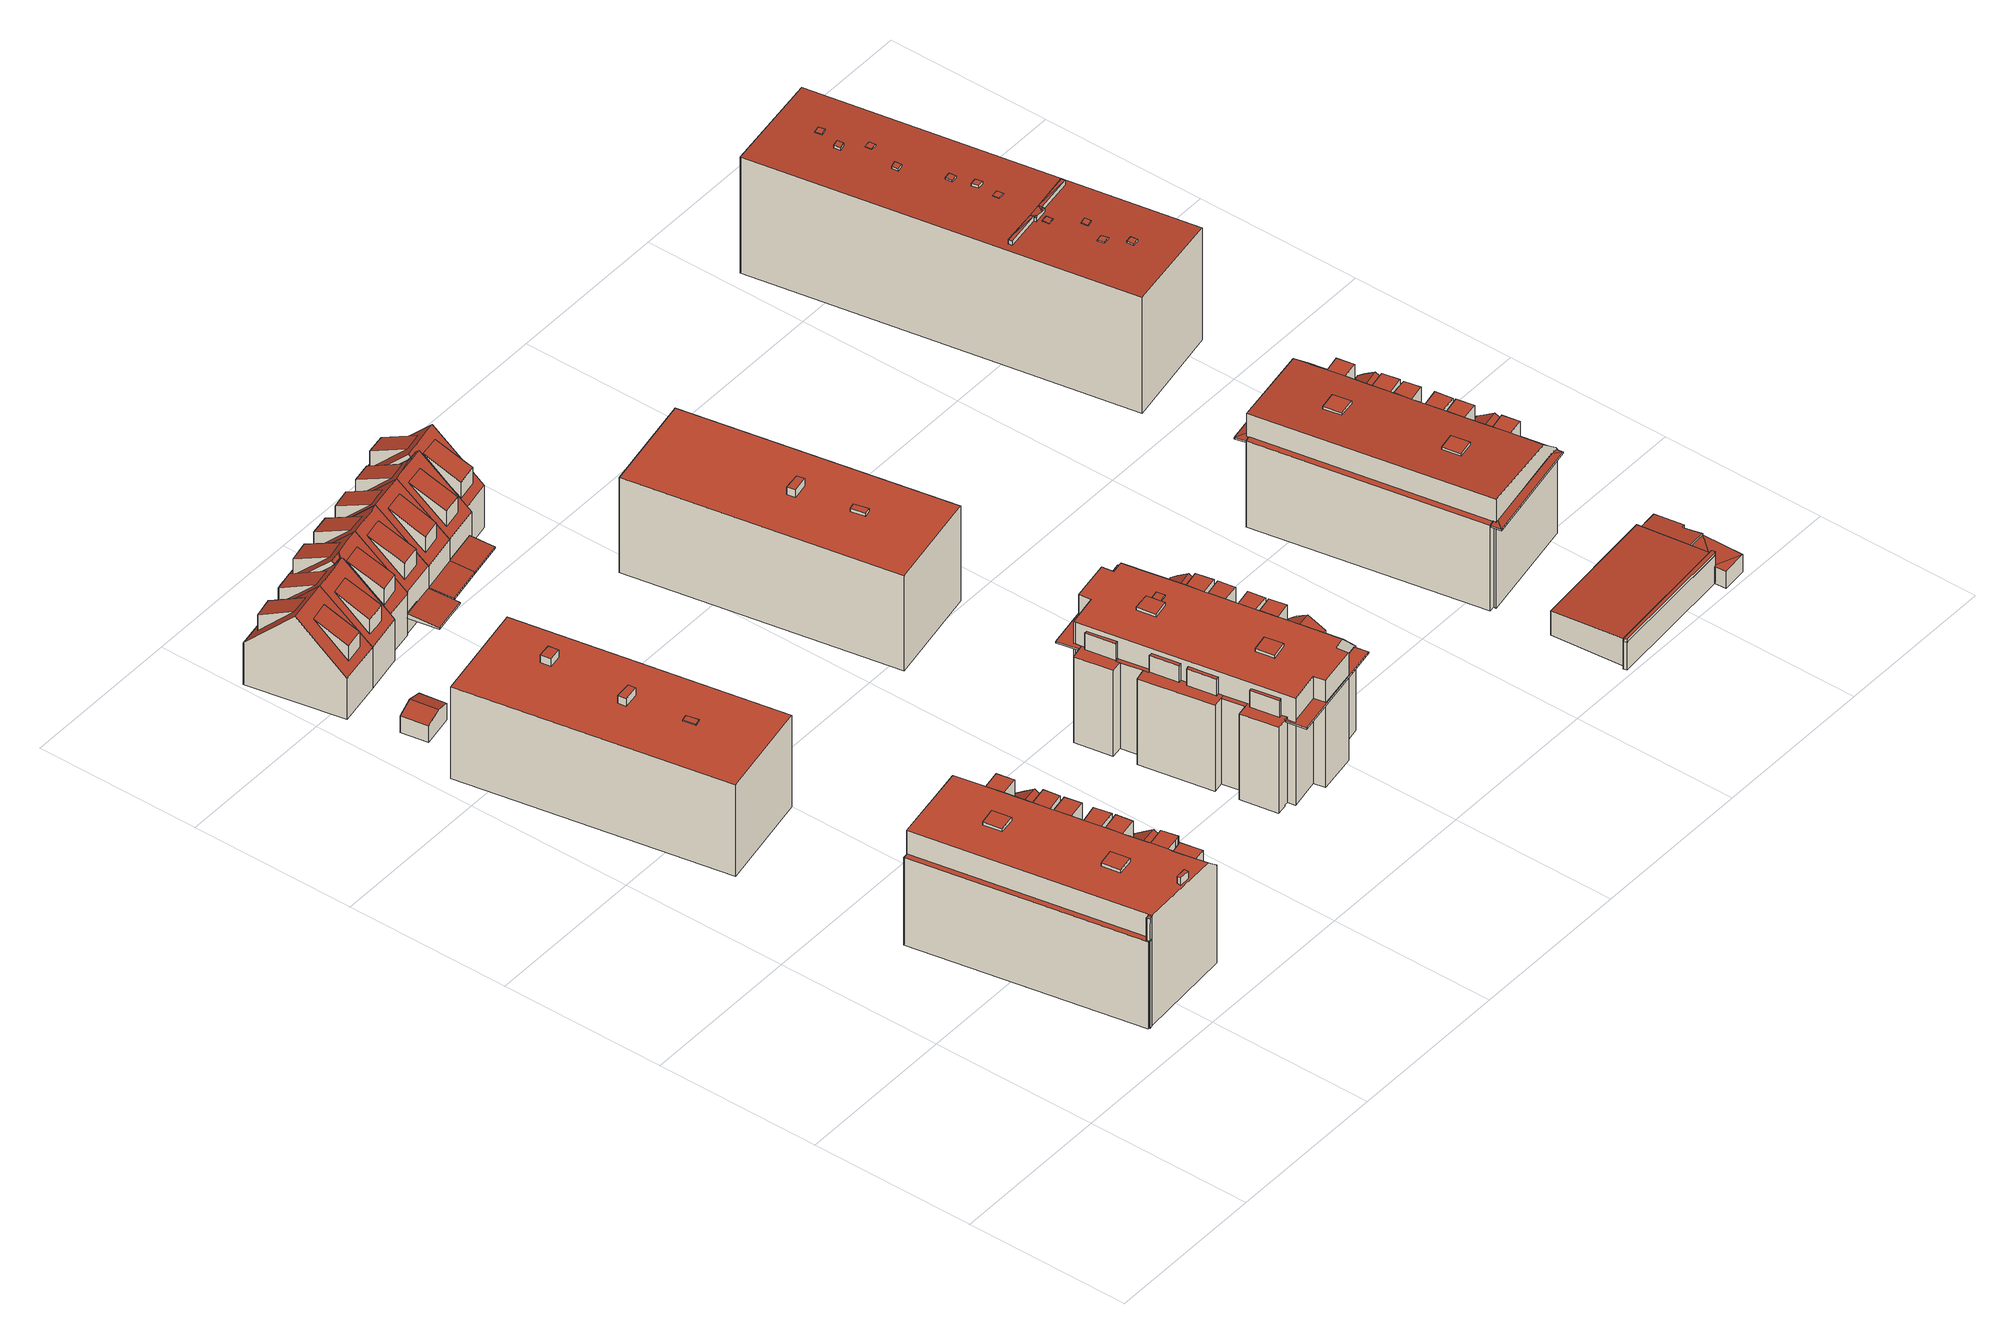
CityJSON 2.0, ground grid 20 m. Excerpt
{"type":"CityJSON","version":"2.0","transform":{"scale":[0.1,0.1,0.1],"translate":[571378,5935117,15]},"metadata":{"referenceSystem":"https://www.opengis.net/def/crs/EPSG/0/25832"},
"CityObjects":{
"building1":{"type":"Building","attributes":{"Grundfläche 2D":"399.690941","Grundhöhe NN":"15.922"},"children":["building1-1","building1-2","building1-3","building1-4","building1-5","building1-6","building1-7","building1-8","building1-9","building1-10","building1-11","building1-12","building1-13"],"geometry":[{"type":"Solid","lod":"3","boundaries":[[[[0,1,2,3,4,5,6,7,8,9,10,11,12,13,14,15,16,17,18]],[[0,18,17,16,19,20,21,22,23,1]],[[24,25,1,23,22,26,27]],[[25,24,28,29,30]],[[31,32,33,25,30]],[[25,33,34,2]],[[9,8,7,6,5,4,3,2,34,33,35,36]],[[37,35,38,39,40]],[[36,35,37,9]],[[41,42,43,37,40]],[[37,43,44,12,11,10,9]],[[24,27,26,22,45,46]],[[25,2,1]],[[47,48,49,50,51,52,53,54]],[[20,19,16,15,55,54,56,57,58]],[[59,22,21,20,58]],[[60,46,45,22,59,61]],[[24,46,60,62]],[[28,24,62,63]],[[31,30,29,28,63,64,32]],[[33,32,64,65]],[[35,33,65,66]],[[38,35,66,67]],[[41,40,39,38,67,68,42]],[[43,42,68,69]],[[44,43,69,70]],[[13,12,44,70,71]],[[54,55,15,14,13,71,72,48,47]],[[49,48,72,73]],[[50,49,73,74]],[[51,50,74,75]],[[52,51,75,76]],[[53,52,76,77]],[[54,53,77,56]],[[70,69,68,67,66,65,64,63,62,60,61,59,58,57,56,77,76,75,74,73,72,71]]]],"semantics":{"surfaces":[{"type":"RoofSurface"},{"type":"WallSurface"},{"type":"GroundSurface"}],"values":[[0,0,0,0,0,0,0,0,0,0,0,0,0,0,1,1,1,1,1,1,1,1,1,1,1,1,1,1,1,1,1,1,1,1,2]]}}]},
"building1-1":{"type":"BuildingInstallation","parents":["building1"],"geometry":[{"type":"MultiSurface","lod":"3","boundaries":[[[0,78,79,80,81,1]],[[78,0,23]],[[23,26,79,78]],[[80,79,26,82]],[[83,84,81,80,82,27]],[[1,81,84]]],"semantics":{"surfaces":[{"type":"RoofSurface"},{"type":"WallSurface"}],"values":[0,1,1,1,1,1]}}]},
"building1-2":{"type":"BuildingInstallation","parents":["building1"],"geometry":[{"type":"MultiSurface","lod":"3","boundaries":[[[3,2,85,86]],[[85,2,87]],[[34,88,86,85,87]],[[88,3,86]]],"semantics":{"surfaces":[{"type":"RoofSurface"},{"type":"WallSurface"}],"values":[0,1,1,1]}}]},
"building1-3":{"type":"BuildingInstallation","parents":["building1"],"geometry":[{"type":"MultiSurface","lod":"3","boundaries":[[[89,90,5,4]],[[91,89,4]],[[91,92,90,89]],[[92,5,90]]],"semantics":{"surfaces":[{"type":"RoofSurface"},{"type":"WallSurface"}],"values":[0,1,1,1]}}]},
"building1-4":{"type":"BuildingInstallation","parents":["building1"],"geometry":[{"type":"MultiSurface","lod":"3","boundaries":[[[9,8,93,94]],[[95,93,8]],[[36,96,94,93,95]],[[9,94,96]]],"semantics":{"surfaces":[{"type":"RoofSurface"},{"type":"WallSurface"}],"values":[0,1,1,1]}}]},
"building1-5":{"type":"BuildingInstallation","parents":["building1"],"geometry":[{"type":"MultiSurface","lod":"3","boundaries":[[[97,18,17,98]],[[17,99,98]],[[97,98,99,100]],[[97,100,18]]],"semantics":{"surfaces":[{"type":"RoofSurface"},{"type":"WallSurface"}],"values":[0,1,1,1]}}]},
"building1-6":{"type":"BuildingInstallation","parents":["building1"],"geometry":[{"type":"MultiSurface","lod":"3","boundaries":[[[101,102,103,104]],[[104,103,105,106]],[[101,104,106,107]],[[102,101,107,108]],[[108,105,103,102]]],"semantics":{"surfaces":[{"type":"RoofSurface"},{"type":"WallSurface"}],"values":[0,1,1,1,1]}}]},
"building1-7":{"type":"BuildingInstallation","parents":["building1"],"geometry":[{"type":"MultiSurface","lod":"3","boundaries":[[[11,10,109,110]],[[109,10,111]],[[112,110,109,111,113]],[[11,110,112]]],"semantics":{"surfaces":[{"type":"RoofSurface"},{"type":"WallSurface"}],"values":[0,1,1,1]}}]},
"building1-8":{"type":"BuildingInstallation","parents":["building1"],"geometry":[{"type":"MultiSurface","lod":"3","boundaries":[[[114,115,7,6]],[[6,116,114]],[[115,114,116,117]],[[115,117,7]]],"semantics":{"surfaces":[{"type":"RoofSurface"},{"type":"WallSurface"}],"values":[0,1,1,1]}}]},
"building1-9":{"type":"BuildingInstallation","parents":["building1"],"geometry":[{"type":"MultiSurface","lod":"3","boundaries":[[[118,119,120,121]],[[121,120,122,123]],[[118,121,123,124]],[[119,118,124,125]],[[120,119,125,122]]],"semantics":{"surfaces":[{"type":"RoofSurface"},{"type":"WallSurface"}],"values":[0,1,1,1,1]}}]},
"building1-10":{"type":"BuildingInstallation","parents":["building1"],"geometry":[{"type":"MultiSurface","lod":"3","boundaries":[[[126,127,128,129]],[[129,128,130,131]],[[131,132,126,129]],[[127,126,132,133]],[[128,127,133,130]]],"semantics":{"surfaces":[{"type":"RoofSurface"},{"type":"WallSurface"}],"values":[0,1,1,1,1]}}]},
"building1-11":{"type":"BuildingInstallation","parents":["building1"],"geometry":[{"type":"MultiSurface","lod":"3","boundaries":[[[55,134,135,136]],[[54,47,134,55]],[[47,137,135,134]],[[137,52,53,136,135]],[[53,54,55,136]]],"semantics":{"surfaces":[{"type":"RoofSurface"},{"type":"WallSurface"}],"values":[0,1,1,1,1]}}]},
"building1-12":{"type":"BuildingInstallation","parents":["building1"],"geometry":[{"type":"MultiSurface","lod":"3","boundaries":[[[138,139,140,141]],[[138,142,143,139]],[[140,139,143,144]],[[141,140,144,145]],[[138,141,145,142]],[[143,142,145,144]]],"semantics":{"surfaces":[{"type":"RoofSurface"},{"type":"WallSurface"},{"type":"OuterCeilingSurface"}],"values":[0,1,1,1,1,2]}}]},
"building1-13":{"type":"BuildingInstallation","parents":["building1"],"geometry":[{"type":"MultiSurface","lod":"3","boundaries":[[[146,147,148,149]],[[146,149,150,151]],[[147,146,151,152]],[[148,147,152,153]],[[149,148,153,150]],[[152,151,150,153]]],"semantics":{"surfaces":[{"type":"RoofSurface"},{"type":"WallSurface"},{"type":"OuterCeilingSurface"}],"values":[0,1,1,1,1,2]}}]},
"building2":{"type":"Building","attributes":{"Grundfläche 2D":"400.578040","Grundhöhe NN":"15.588"},"children":["building2-1","building2-2","building2-3"],"geometry":[{"type":"Solid","lod":"3","boundaries":[[[[154,155,156,157]],[[158,159,157,156]],[[159,160,154,157]],[[160,161,155,154]],[[161,158,156,155]],[[161,160,159,158]]]],"semantics":{"surfaces":[{"type":"RoofSurface"},{"type":"WallSurface"},{"type":"GroundSurface"}],"values":[[0,1,1,1,1,2]]}}]},
"building2-1":{"type":"BuildingInstallation","parents":["building2"],"geometry":[{"type":"MultiSurface","lod":"3","boundaries":[[[162,163,164,165]],[[165,164,166,167]],[[162,165,167,168]],[[163,162,168,169]],[[164,163,169,166]]],"semantics":{"surfaces":[{"type":"RoofSurface"},{"type":"WallSurface"}],"values":[0,1,1,1,1]}}]},
"building2-2":{"type":"BuildingInstallation","parents":["building2"],"geometry":[{"type":"MultiSurface","lod":"3","boundaries":[[[170,171,172,173]],[[173,172,174,175]],[[170,173,175,176]],[[171,170,176,177]],[[172,171,177,174]]],"semantics":{"surfaces":[{"type":"RoofSurface"},{"type":"WallSurface"}],"values":[0,1,1,1,1]}}]},
"building2-3":{"type":"BuildingInstallation","parents":["building2"],"geometry":[{"type":"MultiSurface","lod":"3","boundaries":[[[178,179,180,181]],[[182,183,181,180]],[[178,181,183,184]],[[184,185,179,178]],[[180,179,185,182]]],"semantics":{"surfaces":[{"type":"RoofSurface"},{"type":"WallSurface"}],"values":[0,1,1,1,1]}}]},
"building3":{"type":"Building","attributes":{"Grundfläche 2D":"13.100569","Grundhöhe NN":"15.837"},"geometry":[{"type":"Solid","lod":"3","boundaries":[[[[186,187,188,189]],[[190,186,189,191]],[[191,189,188,192,193]],[[190,191,193,194]],[[187,186,190,194,195]],[[188,187,195,192]],[[193,192,195,194]]]],"semantics":{"surfaces":[{"type":"RoofSurface"},{"type":"WallSurface"},{"type":"GroundSurface"}],"values":[[0,0,1,1,1,1,2]]}}]},
"building4":{"type":"Building","attributes":{"Grundfläche 2D":"64.665279","Grundhöhe NN":"15.853"},"geometry":[{"type":"Solid","lod":"3","boundaries":[[[[196,197,198,199]],[[200,201,202,203]],[[204,205,206,207],[203,202,208,209]],[[205,204,210,211],[199,198,212,213]],[[213,196,199]],[[196,213,212,197]],[[198,197,212]],[[209,208,201,200]],[[208,202,201]],[[200,203,209]],[[207,206,214,215]],[[210,204,207,215,216]],[[211,210,216,217]],[[214,206,205,211,217]],[[216,215,214,217]]]],"semantics":{"surfaces":[{"type":"RoofSurface"},{"type":"WallSurface"},{"type":"GroundSurface"}],"values":[[0,0,0,0,1,1,1,1,1,1,1,1,1,1,2]]}}]},
"building5":{"type":"Building","attributes":{"Grundfläche 2D":"53.126715","Grundhöhe NN":"15.874"},"geometry":[{"type":"Solid","lod":"3","boundaries":[[[[218,219,220,221,222,223,224]],[[225,226,227,228]],[[204,207,229,230,231,232,233,234],[235,236,237,238,219,218,224,239]],[[204,234,233,232,240,241,242,243,210],[244,226,225,245]],[[236,222,221,220,238,237]],[[224,223,222,236,235,239]],[[220,219,238]],[[244,245,228,227]],[[245,225,228]],[[244,227,226]],[[207,204,210,216,215]],[[229,207,215,246]],[[247,248,240,232,231,230,229,246,249]],[[241,240,248,250]],[[251,243,242,241,250,252]],[[210,243,251,216]],[[249,246,215,216,251,252,250,248,247]]]],"semantics":{"surfaces":[{"type":"RoofSurface"},{"type":"WallSurface"},{"type":"GroundSurface"}],"values":[[0,0,0,0,1,1,1,1,1,1,1,1,1,1,1,1,2]]}}]},
"building6":{"type":"Building","attributes":{"Grundfläche 2D":"57.446177","Grundhöhe NN":"15.902"},"geometry":[{"type":"Solid","lod":"3","boundaries":[[[[253,254,255,256]],[[257,258,259,260,261]],[[262,263,264,265,266,267,268,269],[257,261,270,271,272,258]],[[265,264,273,274,275,276,266],[277,278,256,255]],[[276,275,241,240,266]],[[279,267,266,240]],[[277,255,254]],[[253,256,278]],[[253,278,277,254]],[[259,258,272,271]],[[271,270,260,259]],[[261,260,270]],[[280,263,262,269,281,282]],[[273,264,263,280,283]],[[274,273,283,284]],[[250,241,275,274,284,252]],[[240,241,250,248]],[[249,281,269,268,267,279,240,248,247]],[[281,249,247,248,250,252,284,283,280,282]]]],"semantics":{"surfaces":[{"type":"RoofSurface"},{"type":"WallSurface"},{"type":"GroundSurface"}],"values":[[0,0,0,0,0,0,1,1,1,1,1,1,1,1,1,1,1,1,2]]}}]},
"building7":{"type":"Building","attributes":{"Grundfläche 2D":"54.936696","Grundhöhe NN":"15.913"},"children":["building7-1"],"geometry":[{"type":"Solid","lod":"3","boundaries":[[[[285,286,287,288,289]],[[290,291,292,293,294]],[[295,264,263,296,297,298,299],[292,300,301,302,294,293]],[[273,264,295,299,298,303,304],[305,286,285,289,306,307]],[[289,288,306]],[[287,286,305,307]],[[307,306,288,287]],[[290,294,302,301]],[[301,300,291,290]],[[292,291,300]],[[297,296,263,308,309,280,310,311]],[[304,303,298,297,311,312]],[[273,304,312,283]],[[308,263,264,273,283,280,309]],[[280,283,312,311,310]]]],"semantics":{"surfaces":[{"type":"RoofSurface"},{"type":"WallSurface"},{"type":"GroundSurface"}],"values":[[0,0,0,0,1,1,1,1,1,1,1,1,1,1,2]]}}]},
"building7-1":{"type":"BuildingInstallation","parents":["building7"],"geometry":[{"type":"MultiSurface","lod":"3","boundaries":[[[313,314,315,316,308]],[[314,313,317,318]],[[315,314,318,319]],[[316,315,319,320]],[[313,308,316,320,309,317]],[[320,319,318,317,309]]],"semantics":{"surfaces":[{"type":"RoofSurface"},{"type":"WallSurface"},{"type":"OuterCeilingSurface"}],"values":[0,1,1,1,1,2]}}]},
"building8":{"type":"Building","attributes":{"Grundfläche 2D":"55.045155","Grundhöhe NN":"15.939"},"children":["building8-1","building8-2"],"geometry":[{"type":"Solid","lod":"3","boundaries":[[[[321,322,323,324,325,326,327]],[[328,329,330,331,332,333]],[[304,303,298,334,335,336,337],[332,338,339,340,329,328,333]],[[298,297,341,335,334],[325,342,343,344,321,327,326]],[[343,323,322,321,344]],[[343,342,324,323]],[[325,324,342]],[[338,332,331,339]],[[330,329,340]],[[340,339,331,330]],[[297,298,303,304,312,311,345,346]],[[347,341,297,346,345,311,348,349]],[[336,335,341,347,349,348,350,337]],[[304,337,350,312]],[[311,312,350,348]]]],"semantics":{"surfaces":[{"type":"RoofSurface"},{"type":"WallSurface"},{"type":"GroundSurface"}],"values":[[0,0,0,0,1,1,1,1,1,1,1,1,1,1,2]]}}]},
"building8-1":{"type":"BuildingInstallation","parents":["building8"],"geometry":[{"type":"MultiSurface","lod":"3","boundaries":[[[351,347,352,353]],[[353,352,354,355]],[[351,353,355,356]],[[356,349,347,351]],[[349,356,355,354]]],"semantics":{"surfaces":[{"type":"RoofSurface"},{"type":"WallSurface"},{"type":"OuterCeilingSurface"}],"values":[0,1,1,1,2]}}]},
"building8-2":{"type":"BuildingInstallation","parents":["building8"],"geometry":[{"type":"MultiSurface","lod":"3","boundaries":[[[346,357,352,347]],[[346,347,349,345]],[[357,346,345,358]],[[352,357,358,354]],[[354,358,345,349]]],"semantics":{"surfaces":[{"type":"RoofSurface"},{"type":"WallSurface"},{"type":"OuterCeilingSurface"}],"values":[0,1,1,1,2]}}]},
"building9":{"type":"Building","attributes":{"Grundfläche 2D":"53.303922","Grundhöhe NN":"15.927"},"geometry":[{"type":"Solid","lod":"3","boundaries":[[[[359,360,361,362]],[[363,364,365,366]],[[335,341,367,368,369,370,371],[372,373,365,364]],[[369,374,375,370]],[[376,377,370,375]],[[335,371,377,378,337,336],[379,380,381,382,359,362]],[[371,370,377]],[[361,380,379,362]],[[381,360,359,382]],[[381,380,361,360]],[[366,365,373]],[[363,366,373,372]],[[372,364,363]],[[367,341,348,383]],[[384,385,374,369,368,367,383,386]],[[375,374,385,387]],[[388,378,377,376,375,387,389]],[[337,378,388,350]],[[341,335,336,337,350,348]],[[386,383,348,350,388,389,387,385,384]]]],"semantics":{"surfaces":[{"type":"RoofSurface"},{"type":"WallSurface"},{"type":"GroundSurface"}],"values":[[0,0,0,0,0,0,0,1,1,1,1,1,1,1,1,1,1,1,1,2]]}}]},
"building10":{"type":"Building","attributes":{"Grundfläche 2D":"393.722068","Grundhöhe NN":"15.990"},"children":["building10-1","building10-2","building10-3","building10-4","building10-5","building10-6","building10-7","building10-8","building10-9","building10-10","building10-11"],"geometry":[{"type":"Solid","lod":"3","boundaries":[[[[390,391,392]],[[391,393,392]],[[392,393,394]],[[395,396,397,398,399,400,401,402,403,394,404,405]],[[393,405,404,394]],[[406,397,396,395]],[[407,408,409,410]],[[410,406,407]],[[397,406,410]],[[393,391,411,412,413]],[[414,415,405,393,413]],[[406,395,416,417,418]],[[419,420,407,406,418]],[[421,422,423,424,425,426,392,394,403,402,401,400,399,398,397,410,427,428,429,430]],[[431,432,433,434]],[[435,436,437,438,439,440,434,433,441,442,443]],[[444,445,446,447,448,449,450,451,452,453,454,455]],[[453,452,451,456,457,458,459]],[[432,431,460,461,462,463,464,465,458,457,456,466,467]],[[468,469,470,471]],[[472,473,474,475]],[[476,477,478,479]],[[480,481,482,483]],[[484,485,486,446,445,471,470,454,453,459,483,482,464,463,474,473,460,431,434,440,478,477,437,436,487,488,489,490,491,422,421,492,493]],[[494,423,422,491,490,489,495,496]],[[497,424,423,494,496,495,498,499]],[[500,425,424,497,499,498,501,502]],[[503,426,425,500,502,501,504,505]],[[392,426,503,505,504,506,390]],[[391,390,506,507]],[[411,391,507,508]],[[414,413,412,411,508,509,415]],[[405,415,509,510]],[[395,405,510,511]],[[416,395,511,512]],[[420,419,418,417,416,512,513,514]],[[407,420,514,515]],[[408,407,515,516]],[[427,410,409,408,516,517,518,519,520]],[[521,428,427,520,519,518,522,523]],[[524,429,428,521,523,522,525,526]],[[527,430,429,524,526,525,528,529]],[[492,421,430,527,529,528,484,493]],[[441,433,530,531]],[[442,441,531,532]],[[488,487,436,435,443,442,532,533,534]],[[535,536,537,449,448,447,446,486,485]],[[450,449,537,538]],[[451,450,538,539]],[[433,432,540,530]],[[541,456,451,539]],[[466,456,541,542]],[[467,466,542,543]],[[467,543,540,432]],[[471,445,444,468]],[[468,444,455,469]],[[469,455,454,470]],[[474,463,462,475]],[[475,462,461,472]],[[472,461,460,473]],[[478,440,439,479]],[[479,439,438,476]],[[476,438,437,477]],[[483,459,458,480]],[[480,458,465,481]],[[481,465,464,482]],[[535,485,484,528,525,522,518,517,516,515,514,513,512,511,510,509,508,507,506,504,501,498,495,489,488,534,533,532,531,530,540,543,542,541,539,538,537,536]]]],"semantics":{"surfaces":[{"type":"RoofSurface"},{"type":"WallSurface"},{"type":"GroundSurface"}],"values":[[0,0,0,0,0,0,0,0,0,0,0,0,0,0,0,0,0,0,0,0,0,0,0,1,1,1,1,1,1,1,1,1,1,1,1,1,1,1,1,1,1,1,1,1,1,1,1,1,1,1,1,1,1,1,1,1,1,1,1,1,1,1,1,1,1,1,2]]}}]},
"building10-1":{"type":"BuildingInstallation","parents":["building10"],"geometry":[{"type":"MultiSurface","lod":"3","boundaries":[[[544,545,546,547]],[[547,546,548,549]],[[544,547,549,550]],[[545,544,550,551]],[[546,545,551,548]]],"semantics":{"surfaces":[{"type":"RoofSurface"},{"type":"WallSurface"}],"values":[0,1,1,1,1]}}]},
"building10-2":{"type":"BuildingInstallation","parents":["building10"],"geometry":[{"type":"MultiSurface","lod":"3","boundaries":[[[394,552,553,403]],[[552,394,554]],[[554,404,555,553,552]],[[555,403,553]]],"semantics":{"surfaces":[{"type":"RoofSurface"},{"type":"WallSurface"}],"values":[0,1,1,1]}}]},
"building10-3":{"type":"BuildingInstallation","parents":["building10"],"geometry":[{"type":"MultiSurface","lod":"3","boundaries":[[[398,556,557,397]],[[558,556,398]],[[559,557,556,558,396]],[[397,557,559]]],"semantics":{"surfaces":[{"type":"RoofSurface"},{"type":"WallSurface"}],"values":[0,1,1,1]}}]},
"building10-4":{"type":"BuildingInstallation","parents":["building10"],"geometry":[{"type":"MultiSurface","lod":"3","boundaries":[[[560,561,562,563]],[[564,565,561,560]],[[565,566,562,561]],[[566,567,563,562]],[[560,563,567,564]]],"semantics":{"surfaces":[{"type":"RoofSurface"},{"type":"WallSurface"}],"values":[0,1,1,1,1]}}]},
"building10-5":{"type":"BuildingInstallation","parents":["building10"],"geometry":[{"type":"MultiSurface","lod":"3","boundaries":[[[568,399,400,569]],[[400,570,569]],[[568,569,570,571]],[[568,571,399]]],"semantics":{"surfaces":[{"type":"RoofSurface"},{"type":"WallSurface"}],"values":[0,1,1,1]}}]},
"building10-6":{"type":"BuildingInstallation","parents":["building10"],"geometry":[{"type":"MultiSurface","lod":"3","boundaries":[[[572,401,402,573]],[[573,402,574]],[[574,575,572,573]],[[575,401,572]]],"semantics":{"surfaces":[{"type":"RoofSurface"},{"type":"WallSurface"}],"values":[0,1,1,1]}}]},
"building10-7":{"type":"BuildingInstallation","parents":["building10"],"geometry":[{"type":"MultiSurface","lod":"3","boundaries":[[[576,577,578,579]],[[580,581,579,578]],[[576,579,581,582]],[[582,583,577,576]],[[578,577,583,580]]],"semantics":{"surfaces":[{"type":"RoofSurface"},{"type":"WallSurface"}],"values":[0,1,1,1,1]}}]},
"building10-8":{"type":"BuildingInstallation","parents":["building10"],"geometry":[{"type":"MultiSurface","lod":"3","boundaries":[[[584,585,586,587]],[[584,587,588,589]],[[585,584,589,590]],[[586,585,590,591]],[[587,586,591,588]],[[590,589,588,591]]],"semantics":{"surfaces":[{"type":"RoofSurface"},{"type":"WallSurface"},{"type":"OuterCeilingSurface"}],"values":[0,1,1,1,1,2]}}]},
"building10-9":{"type":"BuildingInstallation","parents":["building10"],"geometry":[{"type":"MultiSurface","lod":"3","boundaries":[[[592,593,594,595]],[[592,595,596,597]],[[593,592,597,598]],[[594,593,598,599]],[[595,594,599,596]],[[598,597,596,599]]],"semantics":{"surfaces":[{"type":"RoofSurface"},{"type":"WallSurface"},{"type":"OuterCeilingSurface"}],"values":[0,1,1,1,1,2]}}]},
"building10-10":{"type":"BuildingInstallation","parents":["building10"],"geometry":[{"type":"MultiSurface","lod":"3","boundaries":[[[500,497,494,491,436,435,443,600,601,602,503]],[[600,443,603,604]],[[601,600,604,605]],[[602,601,605,606]],[[602,606,505,503]],[[503,505,502,500]],[[500,502,499,497]],[[497,499,496,494]],[[494,496,490,491]],[[491,490,487,436]],[[443,435,436,487,607,603]],[[487,490,496,499,502,505,606,605,604,603,607]]],"semantics":{"surfaces":[{"type":"RoofSurface"},{"type":"WallSurface"},{"type":"OuterCeilingSurface"}],"values":[0,1,1,1,1,1,1,1,1,1,1,2]}}]},
"building10-11":{"type":"BuildingInstallation","parents":["building10"],"geometry":[{"type":"MultiSurface","lod":"3","boundaries":[[[492,527,524,521,520,608,609,610,448,447,446]],[[609,608,611,612]],[[610,609,612,613]],[[448,610,613,614]],[[446,447,448,614,615,486]],[[446,486,493,492]],[[492,493,529,527]],[[527,529,526,524]],[[524,526,523,521]],[[521,523,519,520]],[[608,520,519,611]],[[519,523,526,529,493,486,615,614,613,612,611]]],"semantics":{"surfaces":[{"type":"RoofSurface"},{"type":"WallSurface"},{"type":"OuterCeilingSurface"}],"values":[0,1,1,1,1,1,1,1,1,1,1,2]}}]},
"building11":{"type":"Building","attributes":{"Grundfläche 2D":"56.752545","Grundhöhe NN":"15.901"},"geometry":[{"type":"Solid","lod":"3","boundaries":[[[[616,617,618,619,620]],[[621,622,623,624]],[[625,626,627,628,629,630,631],[623,632,633,624]],[[625,375,374,634,635,636,637,638,629,628,627,626],[620,619,639,618,640,641,642]],[[616,620,642,641]],[[641,640,617,616]],[[640,618,617]],[[618,639,619]],[[622,632,623]],[[624,633,621]],[[622,621,633,632]],[[638,637,643,644]],[[630,629,638,644,645]],[[631,630,645,646]],[[387,375,625,631,646,389]],[[374,375,387,385]],[[386,643,637,636,635,634,374,385,384]],[[386,384,385,387,389,646,645,644,643]]]],"semantics":{"surfaces":[{"type":"RoofSurface"},{"type":"WallSurface"},{"type":"GroundSurface"}],"values":[[0,0,0,0,1,1,1,1,1,1,1,1,1,1,1,1,1,2]]}}]},
"building12":{"type":"Building","attributes":{"Grundfläche 2D":"400.571933","Grundhöhe NN":"15.222"},"children":["building12-1","building12-2"],"geometry":[{"type":"Solid","lod":"3","boundaries":[[[[647,648,649,650]],[[651,652,650,649]],[[652,653,647,650]],[[653,654,648,647]],[[654,651,649,648]],[[654,653,652,651]]]],"semantics":{"surfaces":[{"type":"RoofSurface"},{"type":"WallSurface"},{"type":"GroundSurface"}],"values":[[0,1,1,1,1,2]]}}]},
"building12-1":{"type":"BuildingInstallation","parents":["building12"],"geometry":[{"type":"MultiSurface","lod":"3","boundaries":[[[655,656,657,658]],[[658,657,659,660]],[[660,661,655,658]],[[656,655,661,662]],[[662,659,657,656]]],"semantics":{"surfaces":[{"type":"RoofSurface"},{"type":"WallSurface"}],"values":[0,1,1,1,1]}}]},
"building12-2":{"type":"BuildingInstallation","parents":["building12"],"geometry":[{"type":"MultiSurface","lod":"3","boundaries":[[[663,664,665,666]],[[666,665,667,668]],[[663,666,668,669]],[[664,663,669,670]],[[665,664,670,667]]],"semantics":{"surfaces":[{"type":"RoofSurface"},{"type":"WallSurface"}],"values":[0,1,1,1,1]}}]},
"building13":{"type":"Building","attributes":{"Grundfläche 2D":"153.009965","Grundhöhe NN":"15.312"},"children":["building13-1"],"geometry":[{"type":"Solid","lod":"3","boundaries":[[[[671,672,673,674,675,676,677]],[[675,678,679,676]],[[673,672,671,677,680,681]],[[674,673,681,682]],[[675,674,682,683]],[[679,678,684,685]],[[678,675,683,684]],[[677,676,679,685,686,680]],[[680,686,685,684,683,682,681]]]],"semantics":{"surfaces":[{"type":"RoofSurface"},{"type":"WallSurface"},{"type":"GroundSurface"}],"values":[[0,0,1,1,1,1,1,1,2]]}}]},
"building13-1":{"type":"BuildingInstallation","parents":["building13"],"geometry":[{"type":"MultiSurface","lod":"3","boundaries":[[[687,688,689,690,691,692]],[[677,671,688,687]],[[671,693,675,678,690,689,688]],[[678,679,691,690]],[[679,676,677,687,692,691]]],"semantics":{"surfaces":[{"type":"RoofSurface"},{"type":"WallSurface"}],"values":[0,1,1,1,1]}}]},
"building14":{"type":"Building","attributes":{"Grundfläche 2D":"403.945697","Grundhöhe NN":"15.637"},"children":["building14-1","building14-2","building14-3","building14-4","building14-5","building14-6","building14-7","building14-8","building14-9","building14-10","building14-11","building14-12"],"geometry":[{"type":"Solid","lod":"3","boundaries":[[[[694,695,696,697,698,699,700]],[[701,696,702,703,704]],[[701,698,697,696]],[[704,705,706,707,701]],[[708,701,707,709,710,711,712,713,714,715,716,717]],[[718,709,719,720,721]],[[718,711,710,709]],[[721,722,723,724,718]],[[725,724,726,727,728,729]],[[718,724,725,729]],[[700,699,698,708,717,716,715,714,713,712,711,729,728,727,730,731]],[[698,701,708]],[[711,718,729]],[[732,733,734,735]],[[736,737,738,739,734,733,740,741,742,743,744,731,730,745]],[[742,746,747,695,694,700,731,744,743]],[[696,695,747,748]],[[702,696,748,749]],[[705,704,703,702,749,750,706]],[[707,706,750,751]],[[709,707,751,752]],[[719,709,752,753]],[[722,721,720,719,753,754,723]],[[724,723,754,755]],[[726,724,755,756]],[[737,736,745,730,727,726,756]],[[738,757,758,735,734,739]],[[732,735,758,757,759,760]],[[759,741,740,733,732,760]],[[737,756,755,754,753,752,751,750,749,748,747,746,742,741,759,757,738]]]],"semantics":{"surfaces":[{"type":"RoofSurface"},{"type":"WallSurface"},{"type":"GroundSurface"}],"values":[[0,0,0,0,0,0,0,0,0,0,0,0,0,0,1,1,1,1,1,1,1,1,1,1,1,1,1,1,1,2]]}}]},
"building14-1":{"type":"BuildingInstallation","parents":["building14"],"geometry":[{"type":"MultiSurface","lod":"3","boundaries":[[[761,762,715,716]],[[716,763,761]],[[762,761,763,764]],[[762,764,715]]],"semantics":{"surfaces":[{"type":"RoofSurface"},{"type":"WallSurface"}],"values":[0,1,1,1]}}]},
"building14-2":{"type":"BuildingInstallation","parents":["building14"],"geometry":[{"type":"MultiSurface","lod":"3","boundaries":[[[717,708,765,766]],[[765,708,767]],[[768,766,765,767,769]],[[768,717,766]]],"semantics":{"surfaces":[{"type":"RoofSurface"},{"type":"WallSurface"}],"values":[0,1,1,1]}}]},
"building14-3":{"type":"BuildingInstallation","parents":["building14"],"geometry":[{"type":"MultiSurface","lod":"3","boundaries":[[[711,712,770,771]],[[772,770,712]],[[710,773,771,770,772]],[[711,771,773]]],"semantics":{"surfaces":[{"type":"RoofSurface"},{"type":"WallSurface"}],"values":[0,1,1,1]}}]},
"building14-4":{"type":"BuildingInstallation","parents":["building14"],"geometry":[{"type":"MultiSurface","lod":"3","boundaries":[[[774,775,713,714]],[[776,774,714]],[[776,777,775,774]],[[777,713,775]]],"semantics":{"surfaces":[{"type":"RoofSurface"},{"type":"WallSurface"}],"values":[0,1,1,1]}}]},
"building14-5":{"type":"BuildingInstallation","parents":["building14"],"geometry":[{"type":"MultiSurface","lod":"3","boundaries":[[[778,779,780,781]],[[781,780,782,783]],[[778,781,783,784]],[[784,785,779,778]],[[780,779,785,782]]],"semantics":{"surfaces":[{"type":"RoofSurface"},{"type":"WallSurface"}],"values":[0,1,1,1,1]}}]},
"building14-6":{"type":"BuildingInstallation","parents":["building14"],"geometry":[{"type":"MultiSurface","lod":"3","boundaries":[[[698,699,786,787]],[[786,699,788]],[[697,789,787,786,788]],[[698,787,789]]],"semantics":{"surfaces":[{"type":"RoofSurface"},{"type":"WallSurface"}],"values":[0,1,1,1]}}]},
"building14-7":{"type":"BuildingInstallation","parents":["building14"],"geometry":[{"type":"MultiSurface","lod":"3","boundaries":[[[728,729,790,791]],[[790,729,792]],[[725,793,791,790,792]],[[728,791,793]]],"semantics":{"surfaces":[{"type":"RoofSurface"},{"type":"WallSurface"}],"values":[0,1,1,1]}}]},
"building14-8":{"type":"BuildingInstallation","parents":["building14"],"geometry":[{"type":"MultiSurface","lod":"3","boundaries":[[[794,795,796,797]],[[797,796,798,799]],[[794,797,799,800]],[[795,794,800,801]],[[796,795,801,798]]],"semantics":{"surfaces":[{"type":"RoofSurface"},{"type":"WallSurface"}],"values":[0,1,1,1,1]}}]},
"building14-9":{"type":"BuildingInstallation","parents":["building14"],"geometry":[{"type":"MultiSurface","lod":"3","boundaries":[[[802,803,804,805]],[[802,805,806,807]],[[803,802,807,808]],[[804,803,808,809]],[[805,804,809,806]],[[808,807,806,809]]],"semantics":{"surfaces":[{"type":"RoofSurface"},{"type":"WallSurface"},{"type":"OuterCeilingSurface"}],"values":[0,1,1,1,1,2]}}]},
"building14-10":{"type":"BuildingInstallation","parents":["building14"],"geometry":[{"type":"MultiSurface","lod":"3","boundaries":[[[810,811,812]],[[813,811,810,814]],[[732,813,814,744,815]],[[814,810,812,816,743,744]],[[815,744,743,740,733]],[[815,733,740,760,732]],[[813,732,760,817]],[[811,813,817,818]],[[812,811,818,816]],[[817,760,740,743,816,818]]],"semantics":{"surfaces":[{"type":"RoofSurface"},{"type":"WallSurface"},{"type":"OuterCeilingSurface"}],"values":[0,0,0,1,1,1,1,1,1,2]}}]},
"building14-11":{"type":"BuildingInstallation","parents":["building14"],"geometry":[{"type":"MultiSurface","lod":"3","boundaries":[[[819,820,821,822]],[[819,822,823,824]],[[820,819,824,825]],[[821,820,825,826]],[[822,821,826,823]],[[825,824,823,826]]],"semantics":{"surfaces":[{"type":"RoofSurface"},{"type":"WallSurface"},{"type":"OuterCeilingSurface"}],"values":[0,1,1,1,1,2]}}]},
"building14-12":{"type":"BuildingInstallation","parents":["building14"],"geometry":[{"type":"MultiSurface","lod":"3","boundaries":[[[827,828,829]],[[827,830,831,828]],[[831,830,735,832,745]],[[827,829,833,834]],[[830,827,834,835]],[[835,758,735,830]],[[832,735,758,739,734]],[[832,734,739,736,745]],[[828,831,745,736,833,829]],[[736,739,758,835,834,833]]],"semantics":{"surfaces":[{"type":"RoofSurface"},{"type":"WallSurface"},{"type":"OuterCeilingSurface"}],"values":[0,0,0,1,1,1,1,1,1,2]}}]},
"building15":{"type":"Building","attributes":{"Grundfläche 2D":"34.405604","Grundhöhe NN":"15.263"},"geometry":[{"type":"Solid","lod":"3","boundaries":[[[[836,837,838,839,840,841,842]],[[843,844,845]],[[846,843,845,847]],[[848,846,847,849]],[[839,844,843,840]],[[840,843,850,851,841]],[[842,841,851,852]],[[836,842,852,853]],[[837,836,853,854]],[[839,838,837,854,855,844]],[[847,845,844,855,680]],[[849,847,680,686]],[[848,849,686,856]],[[846,848,856,857]],[[843,846,857,850]],[[856,686,680,855,854,853,852,851,850,857]]]],"semantics":{"surfaces":[{"type":"RoofSurface"},{"type":"WallSurface"},{"type":"GroundSurface"}],"values":[[0,0,0,0,1,1,1,1,1,1,1,1,1,1,1,2]]}}]},
"building16":{"type":"Building","attributes":{"Grundfläche 2D":"604.179057","Grundhöhe NN":"15.390"},"children":["building16-1","building16-2","building16-3","building16-4","building16-5","building16-6","building16-7","building16-8","building16-9","building16-10","building16-11","building16-12","building16-13","building16-14","building16-15"],"geometry":[{"type":"Solid","lod":"3","boundaries":[[[[858,859,860,861]],[[859,858,862,863]],[[860,859,863,864]],[[861,860,864,865]],[[858,861,865,862]],[[863,862,865,864]]]],"semantics":{"surfaces":[{"type":"RoofSurface"},{"type":"WallSurface"},{"type":"GroundSurface"}],"values":[[0,1,1,1,1,2]]}}]},
"building16-1":{"type":"BuildingInstallation","parents":["building16"],"geometry":[{"type":"MultiSurface","lod":"3","boundaries":[[[866,867,868,869]],[[868,867,870,871]],[[867,866,872,870]],[[869,868,871,873]],[[866,869,873,872]]],"semantics":{"surfaces":[{"type":"RoofSurface"},{"type":"WallSurface"}],"values":[0,1,1,1,1]}}]},
"building16-2":{"type":"BuildingInstallation","parents":["building16"],"geometry":[{"type":"MultiSurface","lod":"3","boundaries":[[[874,875,876]],[[877,875,874]],[[878,874,879]],[[877,874,878]],[[880,877,878,881]],[[882,881,883]],[[880,881,882]],[[880,882,884]],[[880,884,885]],[[886,887,876,875]],[[887,888,874,876]],[[888,889,879,874]],[[889,890,891,892,883,881,878,879]],[[892,893,882,883]],[[884,882,893,894]],[[894,895,885,884]],[[880,885,895,886,875,877]]],"semantics":{"surfaces":[{"type":"RoofSurface"},{"type":"WallSurface"}],"values":[0,0,0,0,0,0,0,0,0,1,1,1,1,1,1,1,1]}}]},
"building16-3":{"type":"BuildingInstallation","parents":["building16"],"geometry":[{"type":"MultiSurface","lod":"3","boundaries":[[[896,897,898,899]],[[899,898,900,901]],[[896,899,901,902]],[[897,896,902,903]],[[898,897,903,900]]],"semantics":{"surfaces":[{"type":"RoofSurface"},{"type":"WallSurface"}],"values":[0,1,1,1,1]}}]},
"building16-4":{"type":"BuildingInstallation","parents":["building16"],"geometry":[{"type":"MultiSurface","lod":"3","boundaries":[[[904,905,906,907]],[[907,906,908,909]],[[904,907,909,910]],[[905,904,910,911]],[[906,905,911,908]]],"semantics":{"surfaces":[{"type":"RoofSurface"},{"type":"WallSurface"}],"values":[0,1,1,1,1]}}]},
"building16-5":{"type":"BuildingInstallation","parents":["building16"],"geometry":[{"type":"MultiSurface","lod":"3","boundaries":[[[912,913,914,915]],[[915,914,916,917]],[[912,915,917,918]],[[913,912,918,919]],[[914,913,919,916]]],"semantics":{"surfaces":[{"type":"RoofSurface"},{"type":"WallSurface"}],"values":[0,1,1,1,1]}}]},
"building16-6":{"type":"BuildingInstallation","parents":["building16"],"geometry":[{"type":"MultiSurface","lod":"3","boundaries":[[[920,921,922,923]],[[923,922,924,925]],[[920,923,925,926]],[[921,920,926,927]],[[922,921,927,924]]],"semantics":{"surfaces":[{"type":"RoofSurface"},{"type":"WallSurface"}],"values":[0,1,1,1,1]}}]},
"building16-7":{"type":"BuildingInstallation","parents":["building16"],"geometry":[{"type":"MultiSurface","lod":"3","boundaries":[[[928,929,930,931]],[[931,930,932,933]],[[928,931,933,934]],[[929,928,934,935]],[[930,929,935,932]]],"semantics":{"surfaces":[{"type":"RoofSurface"},{"type":"WallSurface"}],"values":[0,1,1,1,1]}}]},
"building16-8":{"type":"BuildingInstallation","parents":["building16"],"geometry":[{"type":"MultiSurface","lod":"3","boundaries":[[[936,937,938,939]],[[939,938,940,941]],[[936,939,941,942]],[[937,936,942,943]],[[938,937,943,940]]],"semantics":{"surfaces":[{"type":"RoofSurface"},{"type":"WallSurface"}],"values":[0,1,1,1,1]}}]},
"building16-9":{"type":"BuildingInstallation","parents":["building16"],"geometry":[{"type":"MultiSurface","lod":"3","boundaries":[[[944,945,946,947]],[[948,949,947,946]],[[949,950,944,947]],[[945,944,950,951]],[[946,945,951,948]]],"semantics":{"surfaces":[{"type":"RoofSurface"},{"type":"WallSurface"}],"values":[0,1,1,1,1]}}]},
"building16-10":{"type":"BuildingInstallation","parents":["building16"],"geometry":[{"type":"MultiSurface","lod":"3","boundaries":[[[952,953,954,955]],[[955,954,956,957]],[[957,958,952,955]],[[958,959,953,952]],[[954,953,959,956]]],"semantics":{"surfaces":[{"type":"RoofSurface"},{"type":"WallSurface"}],"values":[0,1,1,1,1]}}]},
"building16-11":{"type":"BuildingInstallation","parents":["building16"],"geometry":[{"type":"MultiSurface","lod":"3","boundaries":[[[960,961,962,963]],[[963,962,964,965]],[[960,963,965,966]],[[961,960,966,967]],[[962,961,967,964]]],"semantics":{"surfaces":[{"type":"RoofSurface"},{"type":"WallSurface"}],"values":[0,1,1,1,1]}}]},
"building16-12":{"type":"BuildingInstallation","parents":["building16"],"geometry":[{"type":"MultiSurface","lod":"3","boundaries":[[[968,969,970,971]],[[971,970,972,973]],[[968,971,973,974]],[[969,968,974,975]],[[970,969,975,972]]],"semantics":{"surfaces":[{"type":"RoofSurface"},{"type":"WallSurface"}],"values":[0,1,1,1,1]}}]},
"building16-13":{"type":"BuildingInstallation","parents":["building16"],"geometry":[{"type":"MultiSurface","lod":"3","boundaries":[[[976,977,978,979]],[[980,981,979,978]],[[981,982,976,979]],[[982,983,977,976]],[[983,980,978,977]],[[983,982,981,980]]],"semantics":{"surfaces":[{"type":"RoofSurface"},{"type":"WallSurface"},{"type":"OuterCeilingSurface"}],"values":[0,1,1,1,1,2]}}]},
"building16-14":{"type":"BuildingInstallation","parents":["building16"],"geometry":[{"type":"MultiSurface","lod":"3","boundaries":[[[984,985,986,987]],[[988,989,986,985]],[[989,990,987,986]],[[990,991,984,987]],[[991,988,985,984]],[[988,991,990,989]]],"semantics":{"surfaces":[{"type":"RoofSurface"},{"type":"WallSurface"},{"type":"OuterCeilingSurface"}],"values":[0,1,1,1,1,2]}}]},
"building16-15":{"type":"BuildingInstallation","parents":["building16"],"geometry":[{"type":"MultiSurface","lod":"3","boundaries":[[[992,993,994,995]],[[996,997,994,993]],[[997,998,995,994]],[[998,999,992,995]],[[999,996,993,992]],[[996,999,998,997]]],"semantics":{"surfaces":[{"type":"RoofSurface"},{"type":"WallSurface"},{"type":"OuterCeilingSurface"}],"values":[0,1,1,1,1,2]}}]},
"building17":{"type":"Building","attributes":{"Grundfläche 2D":"33.868529","Grundhöhe NN":"15.198"},"geometry":[{"type":"Solid","lod":"3","boundaries":[[[[1000,1001,1002,1003]],[[1004,1005,1003,1002]],[[1005,1006,1000,1003]],[[1006,1007,1001,1000]],[[1007,1004,1002,1001]],[[1007,1006,1005,1004]]]],"semantics":{"surfaces":[{"type":"RoofSurface"},{"type":"WallSurface"},{"type":"GroundSurface"}],"values":[[0,1,1,1,1,2]]}}]},
"building18":{"type":"Building","attributes":{"Grundfläche 2D":"35.724318","Grundhöhe NN":"15.278"},"geometry":[{"type":"Solid","lod":"3","boundaries":[[[[1008,1009,1010,1011]],[[1012,1013,1011,1010]],[[1013,1014,1008,1011]],[[1014,1015,1009,1008]],[[1015,1012,1010,1009]],[[1015,1014,1013,1012]]]],"semantics":{"surfaces":[{"type":"RoofSurface"},{"type":"WallSurface"},{"type":"GroundSurface"}],"values":[[0,1,1,1,1,2]]}}]}
},
"vertices":[
[246,93,154],[242,113,154],[236,144,154],[233,164,154],[232,168,154],[228,188,154],[226,202,154],[222,222,154],[221,226,154],[218,246,154],[212,278,154],[208,299,154],[201,336,154],[102,318,157],[102,317,157],[152,40,157],[254,48,154],[251,61,154],[246,87,154],[269,49,140],[271,50,138],[268,64,138],[263,92,138],[260,95,140],[272,113,124],[254,132,138],[265,96,135],[267,101,132],[278,114,124],[277,122,130],[275,135,138],[273,146,131],[271,156,124],[265,155,124],[258,152,132],[248,248,124],[240,248,132],[230,266,138],[254,249,124],[252,256,129],[250,269,138],[248,281,130],[246,290,124],[240,289,124],[231,341,124],[268,93,132],[276,94,124],[151,44,126],[102,317,126],[95,316,126],[145,40,126],[146,40,126],[147,41,126],[147,39,126],[152,40,126],[152,40,156],[152,40,9],[269,49,9],[271,50,9],[263,92,9],[276,94,9],[268,93,9],[272,113,9],[278,114,9],[271,156,9],[265,155,9],[248,248,9],[254,249,9],[246,290,9],[240,289,9],[231,341,9],[102,318,9],[102,317,9],[95,316,9],[145,40,9],[146,40,9],[147,41,9],[147,39,9],
[260,95,154],[265,96,154],[268,97,154],[264,117,154],[268,97,132],[265,113,132],[264,117,132],
[258,148,154],[255,168,154],[258,148,132],[255,168,132],
[254,172,154],[250,193,154],[254,172,132],[250,193,132],
[243,230,154],[240,250,154],[243,230,132],[240,250,132],
[261,90,154],[266,64,154],[266,64,140],[261,90,140],
[177,267,160],[157,263,160],[161,241,160],[181,244,160],[161,241,156],[181,244,155],[177,267,155],[157,263,156],
[234,282,154],[230,303,154],[234,282,132],[230,303,132],[233,286,132],
[248,206,154],[244,226,154],[248,206,132],[244,226,132],
[201,133,160],[181,129,160],[185,107,160],[205,110,160],[185,107,156],[205,110,155],[201,133,155],[181,129,156],
[221,53,165],[208,52,165],[208,47,165],[221,48,165],[208,47,155],[221,48,155],[221,53,155],[208,52,155],
[151,44,156],[146,43,156],[147,39,156],[146,43,126],
[248,281,39],[252,256,39],[261,258,39],[257,282,39],[248,281,37],[252,256,37],[261,258,37],[257,282,37],
[277,122,39],[285,124,39],[281,147,38],[273,146,38],[273,146,36],[277,122,36],[285,124,36],[281,147,36],
[196,540,129],[138,862,129],[17,840,129],[76,518,129],[17,840,6],[76,518,6],[196,540,6],[138,862,6],
[129,624,130],[121,622,130],[124,607,130],[132,609,130],[124,607,129],[132,609,129],[129,624,129],[121,622,129],
[119,794,139],[103,792,139],[105,779,139],[121,782,139],[105,779,129],[121,782,129],[119,794,129],[103,792,129],
[102,691,139],[103,681,139],[123,684,139],[122,693,139],[123,684,129],[122,693,129],[102,691,129],[103,681,129],
[66,894,37],[85,898,30],[80,930,30],[61,927,37],[46,891,30],[40,923,30],[80,930,8],[40,923,8],[46,891,8],[85,898,8],
[42,1095,92],[18,1090,92],[26,1049,113],[50,1053,113],[37,987,92],[61,992,92],[54,1032,112],[30,1027,112],[64,1046,123],[11,1036,123],[22,977,64],[76,987,64],[61,992,72],[37,987,72],[54,1104,64],[0,1094,64],[18,1090,71],[42,1095,71],[22,977,9],[76,987,9],[54,1104,9],[0,1094,9],
[86,1038,112],[76,1036,112],[83,996,92],[98,998,92],[107,1000,92],[107,1003,94],[100,1041,112],[72,1057,113],[96,1062,113],[88,1104,92],[64,1099,92],[124,996,64],[121,1011,80],[113,1054,122],[112,1055,123],[98,1052,123],[74,1047,123],[107,1003,75],[107,1000,72],[98,998,72],[83,996,72],[103,1025,96],[112,1058,120],[103,1057,120],[102,1060,116],[92,1111,65],[88,1104,71],[64,1099,71],[124,996,9],[112,1055,9],[112,1058,9],[113,1054,9],[103,1057,9],[92,1111,9],[102,1060,9],
[132,1119,94],[107,1114,94],[115,1073,113],[139,1078,113],[138,1058,115],[119,1054,115],[127,1012,94],[151,1017,94],[143,1059,115],[163,1010,65],[164,1011,65],[153,1070,123],[141,1068,123],[117,1063,123],[113,1054,115],[121,1011,73],[122,1003,65],[151,1017,73],[127,1012,73],[125,1022,83],[142,1129,64],[91,1119,65],[102,1060,123],[111,1062,123],[107,1114,72],[132,1119,72],[112,1055,116],[164,1011,9],[122,1003,9],[163,1010,9],[142,1129,9],[91,1119,9],
[167,1083,113],[185,1086,113],[177,1127,94],[153,1123,94],[161,1082,113],[171,1020,94],[196,1025,94],[188,1067,115],[183,1066,115],[163,1062,115],[163,1072,123],[208,1019,65],[209,1019,65],[198,1079,123],[187,1076,123],[196,1025,73],[171,1020,73],[170,1027,79],[188,1131,71],[187,1137,64],[180,1112,88],[153,1123,72],[177,1127,72],[164,1011,37],[164,1011,31],[208,1019,9],[209,1019,9],[187,1137,9],
[163,1010,37],[170,974,33],[214,982,33],[208,1019,37],[163,1010,31],[170,974,31],[214,982,31],[208,1019,31],
[209,1071,115],[215,1037,98],[217,1029,94],[241,1034,94],[234,1076,115],[229,1075,115],[228,1075,115],[224,1094,113],[230,1095,113],[222,1136,94],[198,1131,94],[205,1090,113],[223,1094,113],[232,1085,123],[243,1087,123],[234,1139,71],[232,1145,64],[200,1118,85],[198,1131,72],[222,1136,72],[255,1028,65],[241,1034,73],[217,1029,73],[215,1037,81],[209,1019,32],[209,1019,37],[255,1028,37],[255,1028,9],[255,1028,32],[232,1145,9],
[298,1036,37],[260,999,34],[303,1007,34],[260,999,32],[303,1007,32],[298,1036,32],
[214,990,34],[214,990,32],
[274,1104,113],[267,1144,94],[243,1140,94],[250,1099,113],[286,1042,94],[278,1084,115],[254,1080,115],[262,1037,94],[303,1037,65],[292,1095,122],[292,1096,123],[276,1093,123],[252,1089,123],[286,1042,73],[262,1037,73],[291,1100,120],[281,1098,120],[281,1101,117],[281,1101,116],[271,1153,64],[244,1131,81],[243,1140,72],[267,1144,72],[274,1107,110],[303,1037,9],[292,1096,9],[291,1100,9],[292,1095,9],[281,1098,9],[271,1153,9],[281,1101,9],
[640,160,123],[633,198,123],[612,155,154],[617,216,136],[599,228,154],[609,332,123],[601,332,132],[580,332,154],[583,311,154],[584,307,154],[588,287,154],[590,273,154],[594,253,154],[595,249,154],[618,236,132],[626,239,123],[591,350,136],[601,373,123],[594,411,123],[591,410,127],[566,405,154],[640,199,123],[638,207,129],[636,219,136],[634,232,129],[632,240,123],[615,333,123],[614,341,128],[612,354,136],[609,366,129],[608,374,123],[465,387,154],[510,136,154],[548,143,154],[551,129,154],[599,137,154],[597,152,154],[551,403,154],[549,417,154],[501,409,154],[503,394,154],[495,217,125],[490,216,125],[495,189,125],[500,190,125],[504,145,125],[509,145,125],[507,152,125],[503,151,125],[497,185,125],[501,186,125],[482,187,125],[490,142,125],[503,144,125],[464,372,125],[467,372,125],[466,378,125],[463,377,125],[461,377,125],[448,374,125],[456,329,125],[470,331,125],[469,336,125],[474,336,125],[474,338,125],[470,337,125],[475,305,125],[476,299,125],[477,299,125],[481,299,125],[494,223,125],[490,222,125],[484,256,125],[488,257,125],[487,266,125],[483,265,125],[461,302,125],[477,214,125],[464,372,147],[470,337,147],[474,338,147],[467,372,147],[490,222,147],[494,223,147],[488,257,147],[484,256,147],[503,151,147],[507,152,147],[501,186,147],[497,185,147],[477,299,147],[483,265,147],[487,266,147],[481,299,147],[465,387,10],[466,378,10],[466,378,123],[509,145,123],[509,145,10],[510,136,10],[510,136,123],[510,136,125],[465,387,125],[465,387,123],[548,143,125],[548,143,10],[548,143,123],[551,129,125],[551,129,10],[551,129,123],[599,137,125],[599,137,10],[599,137,123],[597,152,125],[597,152,10],[597,152,123],[640,160,10],[633,198,10],[640,199,10],[632,240,10],[626,239,10],[609,332,10],[615,333,10],[609,366,10],[608,374,10],[601,373,10],[594,411,10],[591,410,10],[551,403,10],[551,403,123],[551,403,125],[549,417,125],[549,417,10],[549,417,123],[501,409,125],[501,409,10],[501,409,123],[503,394,125],[503,394,10],[503,394,123],[495,189,10],[482,187,10],[490,142,10],[503,144,10],[504,145,10],[463,377,10],[461,377,10],[448,374,10],[456,329,10],[470,331,10],[490,216,10],[475,305,10],[461,302,10],[477,214,10],
[553,338,156],[551,348,156],[542,346,156],[543,336,156],[542,346,154],[543,336,154],[553,338,154],[551,348,154],
[619,232,154],[615,253,154],[619,232,132],[615,253,132],
[604,315,154],[600,336,154],[604,315,132],[600,336,132],
[522,325,158],[542,329,158],[538,351,158],[518,348,158],[522,325,154],[542,329,154],[538,351,154],[518,348,154],
[605,311,154],[608,290,154],[608,290,132],[605,311,132],
[611,277,154],[614,256,154],[614,256,132],[611,277,132],
[546,191,158],[566,195,158],[562,217,158],[542,213,158],[562,217,154],[542,213,154],[546,191,154],[566,195,154],
[638,207,39],[647,209,39],[643,233,39],[634,232,39],[634,232,37],[638,207,37],[647,209,37],[643,233,37],
[614,341,39],[623,343,39],[618,367,39],[609,366,39],[609,366,37],[614,341,37],[623,343,37],[618,367,37],
[507,119,125],[639,143,125],[636,159,125],[503,144,123],[507,119,123],[639,143,123],[636,159,123],[504,145,123],
[591,410,125],[588,427,125],[456,403,125],[591,410,123],[588,427,123],[456,403,123],[461,377,123],[463,377,123],
[306,1053,94],[331,1058,94],[323,1100,115],[306,1097,115],[298,1096,115],[311,1160,94],[287,1156,94],[295,1114,114],[319,1119,113],[281,1101,123],[290,1103,123],[297,1104,123],[321,1109,123],[332,1111,123],[321,1169,65],[270,1159,65],[287,1156,71],[311,1160,71],[292,1096,116],[292,1095,115],[300,1052,73],[301,1044,65],[343,1052,65],[317,1099,115],[331,1058,73],[306,1053,73],[304,1064,83],[301,1044,9],[343,1052,9],[321,1169,9],[270,1159,9],
[558,606,129],[499,928,129],[379,906,129],[437,584,129],[379,906,2],[437,584,2],[558,606,2],[499,928,2],
[483,759,139],[463,756,139],[465,746,139],[485,750,139],[465,746,129],[485,750,129],[483,759,129],[463,756,129],
[490,691,133],[482,689,133],[486,672,133],[494,674,133],[486,672,129],[494,674,129],[490,691,129],[482,689,129],
[1052,24,40],[1050,55,38],[1045,115,35],[885,101,35],[893,10,40],[1051,19,40],[1053,20,40],[889,10,40],[890,6,40],[1053,20,3],[1045,115,3],[885,101,3],[893,10,3],[889,10,3],[890,6,3],[1051,19,3],
[1053,20,44],[1052,24,44],[1051,24,44],[889,10,44],[890,6,44],[1051,19,44],[1051,24,40],
[1008,191,123],[1011,191,119],[1001,245,119],[993,244,127],[972,244,147],[976,224,147],[982,186,147],[985,263,131],[1008,246,119],[1007,255,124],[1005,267,131],[1002,279,124],[1001,287,119],[993,286,119],[966,275,147],[976,380,119],[968,380,127],[947,380,147],[951,359,147],[952,356,147],[955,335,147],[958,320,147],[962,300,147],[963,296,147],[960,398,131],[984,381,119],[982,389,124],[980,402,131],[978,414,124],[976,421,119],[970,420,119],[962,417,127],[960,474,119],[931,469,147],[938,431,147],[942,411,147],[830,450,152],[881,168,152],[874,170,121],[881,171,121],[831,448,121],[824,446,121],[830,450,119],[830,450,6],[831,448,6],[831,448,119],[881,171,119],[881,171,6],[881,168,6],[881,168,119],[881,168,122],[830,450,122],[1008,191,6],[1011,191,6],[1001,245,6],[1008,246,6],[1001,287,6],[993,286,6],[976,380,6],[984,381,6],[976,421,6],[970,420,6],[960,474,6],[824,446,6],[824,446,119],[874,170,6],[874,170,119],
[982,303,147],[979,324,147],[982,303,127],[979,324,127],
[987,279,147],[983,300,147],[987,279,127],[983,300,127],[986,283,127],
[972,363,147],[968,384,147],[972,363,127],[968,384,127],
[976,339,147],[972,359,147],[976,339,127],[972,359,127],
[910,261,153],[914,239,153],[934,243,153],[930,265,153],[934,243,149],[930,265,149],[910,261,150],[914,239,150],
[996,227,147],[992,248,147],[996,227,127],[992,248,127],
[962,414,147],[958,435,147],[962,414,127],[958,435,127],
[885,395,153],[889,374,153],[910,377,153],[906,399,153],[910,377,149],[906,399,149],[885,395,150],[889,374,150],
[1007,255,33],[1015,256,33],[1010,281,33],[1002,279,33],[1002,279,31],[1007,255,31],[1015,256,31],[1010,281,31],
[999,189,122],[1009,182,121],[1008,191,121],[876,157,121],[884,168,122],[881,171,122],[1008,191,119],[876,157,119],[1009,182,119],
[982,389,33],[990,391,33],[986,416,33],[978,414,33],[978,414,31],[982,389,31],[990,391,31],[986,416,31],
[954,483,121],[947,472,123],[956,473,121],[821,459,121],[835,451,123],[831,448,122],[956,473,119],[954,483,119],[821,459,119],
[1078,119,25],[1044,116,25],[1045,115,25],[1050,55,31],[1079,57,31],[1076,81,28],[1081,82,28],[1079,57,29],[1050,55,29],[1052,24,27],[1083,8,26],[1053,20,26],[1052,5,26],[1051,19,26],[1079,57,3],[1076,81,3],[1081,82,3],[1078,119,3],[1044,116,3],[1050,55,3],[1052,5,3],[1083,8,3],
[899,639,160],[1027,662,154],[948,1117,154],[819,1095,160],[899,639,4],[1027,662,4],[948,1117,4],[819,1095,4],
[940,859,158],[932,858,158],[933,850,158],[941,851,158],[932,858,157],[933,850,157],[940,859,156],[941,851,156],
[927,801,163],[881,798,165],[881,793,165],[926,805,163],[931,799,163],[927,798,163],[944,808,163],[939,800,162],[945,804,162],[945,801,162],[993,812,161],[992,817,161],[881,798,159],[881,793,159],[927,801,157],[927,798,157],[931,799,157],[939,800,157],[945,801,157],[945,804,157],[993,812,155],[992,817,155],
[950,732,159],[942,731,159],[944,723,159],[952,724,159],[944,723,157],[952,724,157],[950,732,157],[942,731,157],
[940,795,158],[932,794,158],[933,786,158],[941,787,158],[933,786,157],[941,787,157],[940,795,157],[932,794,157],
[910,967,160],[902,965,160],[903,957,160],[911,959,160],[903,957,157],[911,959,157],[910,967,157],[902,965,157],
[939,886,160],[931,885,160],[933,877,160],[941,878,160],[933,877,157],[941,878,156],[939,886,156],[931,885,157],
[962,763,158],[954,761,158],[955,753,158],[963,755,158],[955,753,157],[963,755,156],[962,763,156],[954,761,157],
[931,913,159],[923,912,159],[924,904,159],[932,905,159],[924,904,157],[932,905,156],[931,913,156],[923,912,157],
[967,707,159],[959,706,159],[960,698,159],[968,699,159],[960,698,157],[968,699,156],[967,707,156],[959,706,157],
[906,1063,158],[898,1061,158],[900,1053,158],[908,1055,158],[900,1053,157],[908,1055,156],[906,1063,156],[898,1061,157],
[920,1008,158],[912,1007,158],[913,999,158],[921,1000,158],[913,999,157],[921,1000,156],[920,1008,156],[912,1007,157],
[899,1033,161],[891,1031,161],[892,1023,161],[900,1025,161],[892,1023,157],[900,1025,157],[899,1033,157],[891,1031,157],
[997,876,27],[991,909,27],[984,907,27],[990,875,27],[984,907,25],[990,875,25],[997,876,25],[991,909,25],
[966,1056,27],[959,1055,27],[965,1022,27],[971,1023,27],[959,1055,25],[965,1022,25],[971,1023,25],[966,1056,25],
[1017,759,27],[1010,758,27],[1016,725,27],[1022,726,27],[1010,758,25],[1016,725,25],[1022,726,25],[1017,759,25],
[1093,836,28],[1085,889,28],[1023,879,28],[1031,825,28],[1023,879,2],[1031,825,2],[1093,836,2],[1085,889,2],
[1082,900,29],[1073,956,29],[1011,945,29],[1020,889,29],[1011,945,3],[1020,889,3],[1082,900,3],[1073,956,3]
]}
